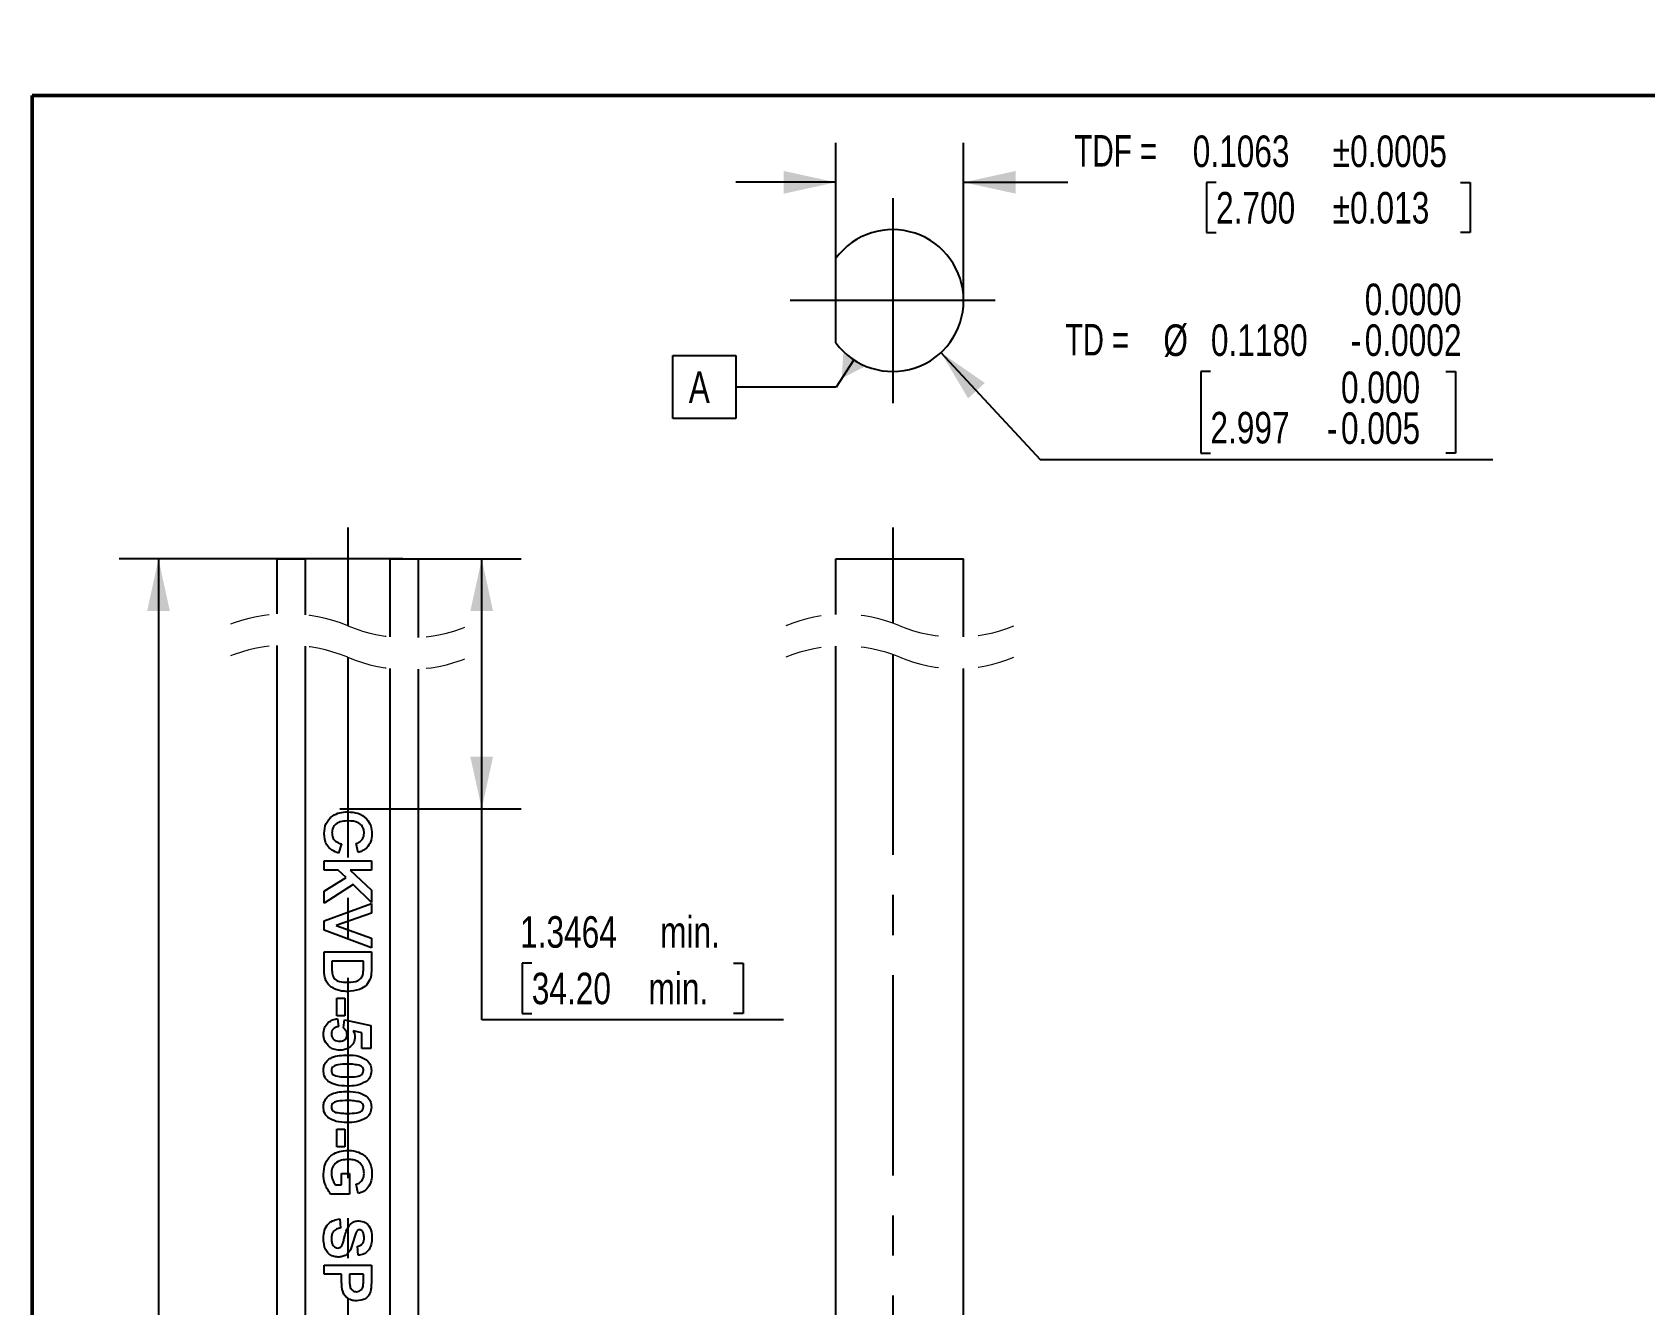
# Model space of a CAD drawing. Header units: inches. Extents: x 0 to 12, y -67262 to 67276.
# Drawn here: x 0.394 to 4.419, y 4.856 to 8.032 of the extents above; entities that cross this region are included whole.
import ezdxf

# ---------------------------------------------------------------- set-up
doc = ezdxf.new("R2010")
doc.units = ezdxf.units.IN
doc.header["$MEASUREMENT"] = 0
doc.linetypes.add('CENTERX2', pattern=[0.8, 0.5, -0.1, 0.1, -0.1])
doc.linetypes.add('HIDDEN', pattern=[0.075, 0.05, -0.025])
doc.layers.add('FORMAT', color=7, linetype='Continuous')
doc.styles.add('SLDTEXTSTYLE0', font='TXT', dxfattribs={"width": 0.75})
doc.styles.add('SLDTEXTSTYLE2', font='TXT', dxfattribs={"width": 0.6875})
doc.styles.add('SLDTEXTSTYLE3', font='TXT', dxfattribs={"width": 0.7})
doc.dimstyles.new('SLDDIMSTYLE0', dxfattribs={"dimtxt": 0.07874, "dimasz": 0.13, "dimexe": 0, "dimexo": 0.0625, "dimgap": 0.019685, "dimtad": 0, "dimtih": 1, "dimtoh": 1, "dimdec": 4, "dimlfac": 0.333333, "dimrnd": 1e-09, "dimzin": 12, "dimdsep": 46, "dimtxsty": 'SLDTEXTSTYLE0', "dimsah": 1, "dimcen": 0.09, "dimadec": 0, "dimazin": 3, "dimtfac": 1, "dimtdec": 4, "dimtofl": 0, "dimtmove": 0, "dimatfit": 3, "dimfxl": 1, "dimfrac": 2, "dimtolj": 1, "dimarcsym": 0})
doc.dimstyles.new('SLDDIMSTYLE1', dxfattribs={"dimtxt": 0.07874, "dimasz": 0.13, "dimexe": 0, "dimexo": 0.0625, "dimgap": 0.019685, "dimtad": 0, "dimdec": 3, "dimlfac": 0.333333, "dimrnd": 1e-09, "dimzin": 12, "dimdsep": 46, "dimtxsty": 'SLDTEXTSTYLE0', "dimsah": 1, "dimcen": 0.09, "dimadec": 0, "dimazin": 3, "dimtol": 1, "dimtp": 0.005, "dimtm": 0.005, "dimtfac": 1, "dimtdec": 3, "dimtofl": 0, "dimtmove": 0, "dimatfit": 3, "dimfxl": 1, "dimfrac": 2, "dimtolj": 1, "dimarcsym": 0})
doc.dimstyles.new('SLDDIMSTYLE5', dxfattribs={"dimtxt": 0.07874, "dimasz": 0.13, "dimexe": 0, "dimexo": 0.0625, "dimgap": 0.019685, "dimtad": 0, "dimdec": 4, "dimlfac": 0.333333, "dimrnd": 1e-09, "dimdsep": 46, "dimtxsty": 'SLDTEXTSTYLE0', "dimsah": 1, "dimcen": 0.09, "dimadec": 0, "dimazin": 2, "dimtol": 1, "dimtp": 0.0005, "dimtm": 0.0005, "dimtfac": 1, "dimtdec": 4, "dimtmove": 0, "dimatfit": 0, "dimfxl": 1, "dimfrac": 2, "dimtolj": 1, "dimarcsym": 0})
doc.dimstyles.new('SLDDIMSTYLE6', dxfattribs={"dimtxt": 0.07874, "dimasz": 0.13, "dimexe": 0, "dimexo": 0.0625, "dimgap": 0.019685, "dimtad": 0, "dimtih": 1, "dimtoh": 1, "dimdec": 4, "dimlfac": 0.333333, "dimrnd": 1e-09, "dimzin": 0, "dimdsep": 46, "dimtxsty": 'SLDTEXTSTYLE0', "dimsah": 1, "dimcen": 0, "dimadec": 0, "dimazin": 0, "dimtol": 1, "dimtm": 0.0002, "dimtfac": 1, "dimtdec": 4, "dimtofl": 0, "dimtmove": 0, "dimatfit": 3, "dimfxl": 1, "dimfrac": 2, "dimtolj": 1, "dimtzin": 0, "dimarcsym": 0})
doc.dimstyles.new('SLDDIMSTYLE7', dxfattribs={"dimtxt": 0.07874, "dimasz": 0.13, "dimexe": 0, "dimexo": 0.0625, "dimgap": 0.019685, "dimtad": 0, "dimtih": 1, "dimtoh": 1, "dimdec": 4, "dimlfac": 0.022239, "dimzin": 12, "dimdsep": 46, "dimtxsty": 'SLDTEXTSTYLE0', "dimsah": 1, "dimcen": 0.09, "dimadec": 1, "dimazin": 3, "dimtfac": 1, "dimtdec": 1, "dimtofl": 0, "dimtmove": 0, "dimatfit": 3, "dimfxl": 1, "dimfrac": 2, "dimtolj": 1, "dimtzin": 12, "dimarcsym": 0})
doc.dimstyles.new('SLDDIMSTYLE9', dxfattribs={"dimtxt": 0.07874, "dimasz": 0.13, "dimexe": 0, "dimexo": 0.0625, "dimgap": 0.019685, "dimtad": 0, "dimdec": 4, "dimlfac": 0.022239, "dimzin": 12, "dimdsep": 46, "dimtxsty": 'SLDTEXTSTYLE0', "dimsah": 1, "dimcen": 0.09, "dimadec": 1, "dimazin": 3, "dimtfac": 1, "dimtdec": 1, "dimtofl": 0, "dimtmove": 0, "dimatfit": 3, "dimfxl": 1, "dimfrac": 2, "dimtolj": 1, "dimtzin": 12, "dimarcsym": 0})

# ---------------------------------------------------------------- blocks, each defined once
blk = doc.blocks.new('SW_BROKEN_VIEW_0')
at = {"color": 0, "linetype": 'CENTERX2'}
for p, q in [((0, 0.3242), (0, 0.0787)), ((0, 0), (0, -5.3937))]:
    blk.add_line(p, q, dxfattribs=at)
blk = doc.blocks.new('_D')
at = {"layer": 'FORMAT'}
for p, q in [((1.3263, 6.7172), (1.614, 6.7172)), ((1.5156, 6.0936), (1.5156, 6.7172)), ((1.1614, 6.0936), (1.614, 6.0936)), ((1.5156, 5.5671), (1.5156, 6.0936)), ((1.6405, 5.7081), (1.6165, 5.7081)), ((1.6165, 5.7081), (1.6165, 5.5831)), ((2.1439, 5.7081), (2.1679, 5.7081)), ((2.1679, 5.7081), (2.1679, 5.5831)), ((2.2689, 5.5671), (1.5156, 5.5671)), ((1.6165, 5.5831), (1.6405, 5.5831)), ((2.1679, 5.5831), (2.1439, 5.5831))]:
    blk.add_line(p, q, dxfattribs=at)
for points in [[(1.5156, 6.7172), (1.4872, 6.5872), (1.5439, 6.5872)], [(1.5156, 6.0936), (1.5439, 6.2236), (1.4872, 6.2236)]]:
    blk.add_solid(points, dxfattribs=at)
at = {"layer": 'FORMAT', "char_height": 0.07874, "attachment_point": 1, "style": 'SLDTEXTSTYLE0'}
for s, insert in [('1.3464', (1.6114, 5.8256)), ('min.', (1.961, 5.8256)), ('34.20', (1.6405, 5.6846)), ('min.', (1.9319, 5.6846))]:
    blk.add_mtext(s, dxfattribs=dict(at, insert=insert))
blk = doc.blocks.new('_D_1')
at = {"layer": 'FORMAT'}
for p, q in [((1.3187, 6.7172), (0.6104, 6.7172)), ((0.7088, 6.7172), (0.7088, 4.3845)), ((0.7094, 4.3206), (0.7094, 4.3446)), ((0.7094, 4.3446), (0.8344, 4.3446)), ((0.8344, 4.3446), (0.8344, 4.3206)), ((0.7094, 3.7684), (0.7094, 3.7444)), ((0.7094, 3.7444), (0.8344, 3.7444)), ((0.8344, 3.7444), (0.8344, 3.7684)), ((0.7088, 1.1568), (0.7088, 3.4895)), ((1.3187, 1.1568), (0.6104, 1.1568))]:
    blk.add_line(p, q, dxfattribs=at)
for points in [[(0.7088, 6.7172), (0.6805, 6.5872), (0.7372, 6.5872)], [(0.7088, 1.1568), (0.7372, 1.2868), (0.6805, 1.2868)]]:
    blk.add_solid(points, dxfattribs=at)
at = {"layer": 'FORMAT', "char_height": 0.07874, "attachment_point": 1, "rotation": 90}
for s, insert, style in [('±0.005', (0.5919, 4.0307), 'SLDTEXTSTYLE0'), ('±0.13', (0.7329, 4.0598), 'SLDTEXTSTYLE0'), ('76.00', (0.7329, 3.7684), 'SLDTEXTSTYLE0'), ('2.992', (0.5919, 3.7393), 'SLDTEXTSTYLE0'), ('TL =', (0.5907, 3.5054), 'SLDTEXTSTYLE2')]:
    blk.add_mtext(s, dxfattribs=dict(at, insert=insert, style=style))
blk = doc.blocks.new('SW_BROKEN_VIEW_1')
at = {"color": 0, "linetype": 'CENTERX2'}
for p, q in [((0, 0.3174), (0, 0.0787)), ((0, 0), (0, -5.4005))]:
    blk.add_line(p, q, dxfattribs=at)
blk = doc.blocks.new('_D_6')
at = {"layer": 'FORMAT'}
for p, q in [((2.3996, 7.3673), (2.3996, 7.7557)), ((2.7185, 7.363), (2.7185, 7.7557)), ((2.3996, 7.6573), (2.1496, 7.6573)), ((2.7185, 7.6573), (2.9788, 7.6573)), ((3.3485, 7.6567), (3.3245, 7.6567)), ((3.3245, 7.6567), (3.3245, 7.5317)), ((3.9588, 7.6567), (3.9828, 7.6567)), ((3.9828, 7.6567), (3.9828, 7.5317)), ((3.3245, 7.5317), (3.3485, 7.5317)), ((3.9828, 7.5317), (3.9588, 7.5317))]:
    blk.add_line(p, q, dxfattribs=at)
for points in [[(2.3996, 7.6573), (2.2696, 7.6857), (2.2696, 7.629)], [(2.7185, 7.6573), (2.8485, 7.629), (2.8485, 7.6857)]]:
    blk.add_solid(points, dxfattribs=at)
at = {"layer": 'FORMAT', "char_height": 0.07874, "attachment_point": 1}
for s, insert, style in [('TDF =', (2.9948, 7.7754), 'SLDTEXTSTYLE3'), ('0.1063', (3.2903, 7.7742), 'SLDTEXTSTYLE0'), ('±0.0005', (3.6398, 7.7742), 'SLDTEXTSTYLE0'), ('2.700', (3.3485, 7.6332), 'SLDTEXTSTYLE0'), ('±0.013', (3.6398, 7.6332), 'SLDTEXTSTYLE0')]:
    blk.add_mtext(s, dxfattribs=dict(at, insert=insert, style=style))
blk = doc.blocks.new('_D_7')
at = {"layer": 'FORMAT'}
for p, q in [((2.6619, 7.2325), (2.9097, 6.9656)), ((3.3344, 7.1852), (3.3104, 7.1852)), ((3.3104, 7.1852), (3.3104, 6.9816)), ((3.922, 7.1852), (3.946, 7.1852)), ((3.946, 7.1852), (3.946, 6.9816)), ((2.9097, 6.9656), (4.0396, 6.9656)), ((3.3104, 6.9816), (3.3344, 6.9816)), ((3.946, 6.9816), (3.922, 6.9816))]:
    blk.add_line(p, q, dxfattribs=at)
blk.add_solid([(2.6619, 7.2325), (2.7296, 7.1179), (2.7712, 7.1565)], dxfattribs=at)
at = {"layer": 'FORMAT', "attachment_point": 1}
for s, insert, char_height, style in [('0.0000', (3.7196, 7.4045), 0.07874, 'SLDTEXTSTYLE0'), ('TD =', (2.9722, 7.3039), 0.07874, 'SLDTEXTSTYLE2'), ('%%c', (3.2169, 7.3027), 0.07874, 'SLDTEXTSTYLE0'), ('0.1180', (3.3356, 7.3027), 0.07874, 'SLDTEXTSTYLE0'), ('0.0002', (3.7196, 7.3027), 0.07874, 'SLDTEXTSTYLE0'), ('-', (3.6847, 7.3027), 0.0787, 'SLDTEXTSTYLE0'), ('0.000', (3.6602, 7.1849), 0.07874, 'SLDTEXTSTYLE0'), ('2.997', (3.3344, 7.0843), 0.07874, 'SLDTEXTSTYLE0'), ('0.005', (3.6602, 7.0831), 0.07874, 'SLDTEXTSTYLE0'), ('-', (3.6253, 7.0831), 0.0787, 'SLDTEXTSTYLE0')]:
    blk.add_mtext(s, dxfattribs=dict(at, insert=insert, char_height=char_height, style=style))
blk = doc.blocks.new('SW_DATUMTAG_0')
at = {"layer": 'FORMAT', "color": 0}
for p, q in [((-0.0399, -0.0162), (-0.0399, 0.1412)), ((-0.0399, 0.1412), (0.1176, 0.1412)), ((0.1176, 0.1412), (0.1176, -0.0162)), ((0.4121, 0.1305), (0.3676, 0.0625)), ((0.3676, 0.0625), (0.1176, 0.0625)), ((0.1176, -0.0162), (-0.0399, -0.0162))]:
    blk.add_line(p, q, dxfattribs=at)
blk.add_solid([(0.3858, 0.1477), (0.4385, 0.1132), (0.3819, 0.0844)], dxfattribs=at)
at = {"layer": 'FORMAT', "color": 0, "insert": (0, 0.1015), "char_height": 0.0787, "attachment_point": 1, "style": 'SLDTEXTSTYLE0'}
blk.add_mtext('A', dxfattribs=at)
blk = doc.blocks.new('_D_8')
at = {"layer": 'FORMAT'}
for start, end in [(90.68228, 100), (80, 89.31772)]:
    blk.add_arc((5.9055, 0.1927), 6.6492, start, end, dxfattribs=at)
for points in [[(4.7509, 6.741), (4.8838, 6.7343), (4.8745, 6.7902)], [(7.0601, 6.741), (6.9365, 6.7902), (6.9273, 6.7343)]]:
    blk.add_solid(points, dxfattribs=at)
at = {"layer": 'FORMAT', "insert": (5.8263, 6.881), "char_height": 0.07874, "attachment_point": 1, "style": 'SLDTEXTSTYLE0'}
blk.add_mtext('20°', dxfattribs=at)
blk = doc.blocks.new('_D_10')
at = {"layer": 'FORMAT'}
for start, end in [(235, 264.14), (275.86, 305)]:
    blk.add_arc((5.9055, 5.9133), 0.7755, start, end, dxfattribs=at)
for points in [[(5.4607, 5.278), (5.5587, 5.1881), (5.5873, 5.2371)], [(6.3503, 5.278), (6.2237, 5.2371), (6.2523, 5.1881)]]:
    blk.add_solid(points, dxfattribs=at)
at = {"layer": 'FORMAT', "insert": (5.8263, 5.1768), "char_height": 0.07874, "attachment_point": 1, "style": 'SLDTEXTSTYLE0'}
blk.add_mtext('70°', dxfattribs=at)

msp = doc.modelspace()

# ---------------------------------------------------------------- linework, layer by layer
at = {"color": 7, "linetype": 'Continuous', "lineweight": 50}
for p, q in [((0.3937, 0.3937), (0.3937, 7.87402)), ((0.3937, 7.87402), (11.29921, 7.87402))]:
    msp.add_line(p, q, dxfattribs=at)
at = {"color": 7, "linetype": 'Continuous', "lineweight": 25}
for p, q in [((2.39961, 7.25641), (2.39961, 7.468)), ((1.0041, 6.7172), (1.0041, 6.57985)), ((1.0041, 6.7172), (1.0753, 6.7172)), ((1.0753, 6.7172), (1.0753, 6.5781)), ((1.2869, 6.7172), (1.0753, 6.7172)), ((1.2869, 6.52292), (1.2869, 6.7172)), ((1.2869, 6.7172), (1.3581, 6.7172)), ((1.3581, 6.52117), (1.3581, 6.7172)), ((2.39961, 6.57856), (2.39961, 6.7172)), ((2.39961, 6.7172), (2.71851, 6.7172)), ((2.71851, 6.52247), (2.71851, 6.7172)), ((1.0041, 6.50111), (1.0041, 1.82546)), ((1.0753, 6.49936), (1.0753, 1.88027)), ((2.39961, 1.88027), (2.39961, 6.49982)), ((1.2869, 1.88027), (1.2869, 6.44418)), ((1.3581, 1.82546), (1.3581, 6.44243)), ((2.71851, 2.13216), (2.71851, 6.44373)), ((1.16596, 6.00579), (1.15839, 5.98307)), ((1.20684, 5.98459), (1.2023, 6.0073)), ((1.12205, 5.96339), (1.24016, 5.96339)), ((1.12205, 5.94067), (1.12205, 5.96339)), ((1.24016, 5.96339), (1.24016, 5.94067)), ((1.15766, 5.94067), (1.12205, 5.94067)), ((1.12205, 5.88841), (1.17691, 5.92175)), ((1.17691, 5.92175), (1.15766, 5.94067)), ((1.18728, 5.94067), (1.24016, 5.89087)), ((1.24016, 5.94067), (1.18728, 5.94067)), ((1.19449, 5.90452), (1.12205, 5.85815)), ((1.12205, 5.85815), (1.12205, 5.88841)), ((1.24016, 5.85966), (1.19449, 5.90452)), ((1.24016, 5.89087), (1.24016, 5.85966)), ((1.12205, 5.81372), (1.24016, 5.85739)), ((1.24016, 5.85739), (1.24016, 5.8334)), ((1.12205, 5.79036), (1.12205, 5.81372)), ((1.24016, 5.8334), (1.15233, 5.80212)), ((1.15233, 5.80212), (1.24016, 5.77096)), ((1.24016, 5.74685), (1.12205, 5.79036)), ((1.24016, 5.77096), (1.24016, 5.74685)), ((1.12205, 5.73625), (1.24016, 5.73625)), ((1.12205, 5.69165), (1.12205, 5.73625)), ((1.24016, 5.73625), (1.24016, 5.69293)), ((1.14173, 5.71354), (1.14173, 5.69485)), ((1.22047, 5.71354), (1.14173, 5.71354)), ((1.22047, 5.7023), (1.22047, 5.71354)), ((1.15385, 5.62117), (1.17353, 5.62117)), ((1.15385, 5.57726), (1.15385, 5.62117)), ((1.17353, 5.62117), (1.17353, 5.57726)), ((1.17353, 5.57726), (1.15385, 5.57726)), ((1.15583, 5.56969), (1.15839, 5.55)), ((1.1705, 5.54683), (1.17329, 5.56666)), ((1.17329, 5.56666), (1.23864, 5.55303)), ((1.21593, 5.53481), (1.19485, 5.53945)), ((1.21593, 5.49549), (1.21593, 5.53481)), ((1.23864, 5.55303), (1.23864, 5.49549)), ((1.23864, 5.49549), (1.21593, 5.49549)), ((1.15385, 5.2941), (1.17353, 5.2941)), ((1.15385, 5.25018), (1.15385, 5.2941)), ((1.17353, 5.2941), (1.17353, 5.25018)), ((1.17353, 5.25018), (1.15385, 5.25018)), ((1.15056, 5.15479), (1.16596, 5.15479)), ((1.16596, 5.18356), (1.18565, 5.18356)), ((1.16596, 5.15479), (1.16596, 5.18356)), ((1.18565, 5.18356), (1.18565, 5.13207)), ((1.20684, 5.13359), (1.2023, 5.1563)), ((1.18565, 5.13207), (1.13818, 5.13207)), ((1.16142, 5.06999), (1.16293, 5.04728)), ((1.20684, 4.97914), (1.20533, 5.00185)), ((1.12205, 4.95491), (1.24016, 4.95491)), ((1.12205, 4.93219), (1.12205, 4.95491)), ((1.24016, 4.95491), (1.24016, 4.91712)), ((1.16596, 4.93219), (1.12205, 4.93219)), ((1.16596, 4.91665), (1.16596, 4.93219)), ((1.18565, 4.93219), (1.18565, 4.91857)), ((1.22047, 4.93219), (1.18565, 4.93219)), ((1.22047, 4.92018), (1.22047, 4.93219))]:
    msp.add_line(p, q, dxfattribs=at)
msp.add_arc((2.54151, 7.3622), 0.177, 216.70774, 143.29226, dxfattribs=at)
at = {"color": 7, "linetype": 'HIDDEN', "lineweight": 18}
for centre, radius, start, end in [((1.0301, 6.18811), 0.3926, 67.38014, 112.61986), ((2.41683, 6.20917), 0.36979, 67.38014, 112.61986), ((1.3321, 6.91291), 0.3926, 247.38014, 292.61986), ((2.70128, 6.89185), 0.36979, 247.38014, 292.61986), ((1.0301, 6.10937), 0.3926, 67.38014, 112.61986), ((2.41683, 6.13043), 0.36979, 67.38014, 112.61986), ((1.3321, 6.83417), 0.3926, 247.38014, 292.61986), ((2.70128, 6.81311), 0.36978, 247.38014, 292.61986)]:
    msp.add_arc(centre, radius, start, end, dxfattribs=at)
at = {"color": 7, "linetype": 'Continuous', "lineweight": 25}
for points, knots in [([(1.12205, 6.03217), (1.12297, 6.0406), (1.12481, 6.05745), (1.14113, 6.07586), (1.16103, 6.08494), (1.17423, 6.08567), (1.18084, 6.08604)], [0, 0, 0, 0, 0.2795755, 0.5587143, 0.7790484, 1, 1, 1, 1]), ([(1.18084, 6.08604), (1.18952, 6.08551), (1.20682, 6.08446), (1.22804, 6.07119), (1.24008, 6.05178), (1.24114, 6.03817), (1.24167, 6.03136)], [0, 0, 0, 0, 0.2806893, 0.5596481, 0.7795473, 1, 1, 1, 1]), ([(1.18257, 6.06333), (1.17718, 6.06315), (1.16645, 6.06278), (1.15193, 6.05733), (1.14301, 6.04584), (1.14216, 6.03734), (1.14173, 6.03309)], [0, 0, 0, 0, 0.2813456, 0.5605371, 0.7800832, 1, 1, 1, 1]), ([(1.22199, 6.03295), (1.22171, 6.03648), (1.22117, 6.04354), (1.21565, 6.05289), (1.20319, 6.0624), (1.19107, 6.06295), (1.18257, 6.06333)], [0, 0, 0, 0, 0.18714902, 0.37395773, 0.56072752, 1, 1, 1, 1]), ([(1.15839, 5.98307), (1.15255, 5.98519), (1.14088, 5.98941), (1.12475, 6.00609), (1.12307, 6.02229), (1.12205, 6.03217)], [0, 0, 0, 0, 0.2812752, 0.5613656, 1, 1, 1, 1]), ([(1.14173, 6.03309), (1.1421, 6.02937), (1.14284, 6.02194), (1.15111, 6.01068), (1.16033, 6.00764), (1.16596, 6.00579)], [0, 0, 0, 0, 0.2804736, 0.5604546, 1, 1, 1, 1]), ([(1.2023, 6.0073), (1.20544, 6.00835), (1.2117, 6.01044), (1.21811, 6.01738), (1.22152, 6.0252), (1.22183, 6.03037), (1.22199, 6.03295)], [0, 0, 0, 0, 0.2798281, 0.5592416, 0.7794988, 1, 1, 1, 1]), ([(1.24167, 6.03136), (1.24114, 6.02411), (1.2402, 6.01116), (1.23225, 6.00101), (1.22875, 5.99654)], [0, 0, 0, 0, 0.5599129, 1, 1, 1, 1]), ([(1.22875, 5.99654), (1.22508, 5.99353), (1.2185, 5.98816), (1.21041, 5.98568), (1.20684, 5.98459)], [0, 0, 0, 0, 0.5589598, 1, 1, 1, 1]), ([(1.12456, 5.67067), (1.12369, 5.67454), (1.12214, 5.68145), (1.12208, 5.68854), (1.12205, 5.69165)], [0, 0, 0, 0, 0.5595793, 1, 1, 1, 1]), ([(1.14173, 5.69485), (1.14173, 5.69201), (1.14173, 5.68694), (1.14252, 5.68193), (1.14287, 5.67973)], [0, 0, 0, 0, 0.5602156, 1, 1, 1, 1]), ([(1.14287, 5.67973), (1.14447, 5.67553), (1.14768, 5.66711), (1.16321, 5.66109), (1.17428, 5.66075), (1.18106, 5.66054)], [0, 0, 0, 0, 0.2781916, 0.558019, 1, 1, 1, 1]), ([(1.18106, 5.66054), (1.19024, 5.66077), (1.20303, 5.66109), (1.21618, 5.67153), (1.21829, 5.67835), (1.21934, 5.68176)], [0, 0, 0, 0, 0.55939082, 0.77950027, 1, 1, 1, 1]), ([(1.21934, 5.68176), (1.21975, 5.68559), (1.22049, 5.69241), (1.22048, 5.69928), (1.22047, 5.7023)], [0, 0, 0, 0, 0.5597539, 1, 1, 1, 1]), ([(1.24016, 5.69293), (1.24013, 5.68871), (1.24009, 5.68118), (1.23858, 5.67381), (1.23791, 5.67057)], [0, 0, 0, 0, 0.5602382, 1, 1, 1, 1]), ([(1.13397, 5.65401), (1.1317, 5.65684), (1.12765, 5.66189), (1.1255, 5.66798), (1.12456, 5.67067)], [0, 0, 0, 0, 0.5594378, 1, 1, 1, 1]), ([(1.15484, 5.64142), (1.15053, 5.64311), (1.14283, 5.64611), (1.13668, 5.6516), (1.13397, 5.65401)], [0, 0, 0, 0, 0.5600073, 1, 1, 1, 1]), ([(1.17997, 5.63783), (1.17519, 5.63794), (1.16666, 5.63815), (1.15845, 5.64042), (1.15484, 5.64142)], [0, 0, 0, 0, 0.5600546, 1, 1, 1, 1]), ([(1.23791, 5.67057), (1.23503, 5.66447), (1.22926, 5.65224), (1.20772, 5.63951), (1.1905, 5.63847), (1.17997, 5.63783)], [0, 0, 0, 0, 0.279087, 0.5594026, 1, 1, 1, 1]), ([(1.12053, 5.53103), (1.12099, 5.53647), (1.12191, 5.54733), (1.13124, 5.55997), (1.14326, 5.56734), (1.15164, 5.5689), (1.15583, 5.56969)], [0, 0, 0, 0, 0.2799484, 0.5590305, 0.7793308, 1, 1, 1, 1]), ([(1.13572, 5.49932), (1.13076, 5.50428), (1.12188, 5.51315), (1.12095, 5.52555), (1.12053, 5.53103)], [0, 0, 0, 0, 0.558353, 1, 1, 1, 1]), ([(1.15839, 5.55), (1.1558, 5.5495), (1.15061, 5.54849), (1.14468, 5.54391), (1.14086, 5.53817), (1.14043, 5.53404), (1.14022, 5.53197)], [0, 0, 0, 0, 0.2802996, 0.5599611, 0.7800423, 1, 1, 1, 1]), ([(1.14022, 5.53197), (1.14055, 5.52908), (1.14121, 5.52331), (1.14671, 5.51684), (1.1537, 5.514), (1.15823, 5.51377), (1.16049, 5.51366)], [0, 0, 0, 0, 0.2795726, 0.5586639, 0.7789234, 1, 1, 1, 1]), ([(1.16049, 5.51366), (1.16319, 5.51379), (1.16855, 5.51406), (1.17529, 5.51793), (1.17909, 5.52395), (1.17942, 5.52818), (1.17959, 5.53029)], [0, 0, 0, 0, 0.2808977, 0.5594604, 0.7794972, 1, 1, 1, 1]), ([(1.19927, 5.52488), (1.19854, 5.51952), (1.19707, 5.5088), (1.18617, 5.49763), (1.17361, 5.49172), (1.1652, 5.49121), (1.16099, 5.49095)], [0, 0, 0, 0, 0.2790069, 0.5586193, 0.7790735, 1, 1, 1, 1]), ([(1.17959, 5.53029), (1.17943, 5.53212), (1.1791, 5.53576), (1.1761, 5.54171), (1.17262, 5.54489), (1.1705, 5.54683)], [0, 0, 0, 0, 0.2799631, 0.5600652, 1, 1, 1, 1]), ([(1.19485, 5.53945), (1.19623, 5.53689), (1.19871, 5.53232), (1.1991, 5.52715), (1.19927, 5.52488)], [0, 0, 0, 0, 0.5598879, 1, 1, 1, 1]), ([(1.12053, 5.44022), (1.12075, 5.4436), (1.12118, 5.45035), (1.12538, 5.45976), (1.13203, 5.46751), (1.14359, 5.47472), (1.16037, 5.47827), (1.17381, 5.47865), (1.18053, 5.47883)], [0, 0, 0, 0, 0.1250478, 0.2499346, 0.3748988, 0.4997619, 0.7495179, 1, 1, 1, 1]), ([(1.16099, 5.49095), (1.15588, 5.49138), (1.14675, 5.49216), (1.13909, 5.49713), (1.13572, 5.49932)], [0, 0, 0, 0, 0.559534, 1, 1, 1, 1]), ([(1.18053, 5.47883), (1.19001, 5.47873), (1.20687, 5.47855), (1.22167, 5.47062), (1.22816, 5.46715)], [0, 0, 0, 0, 0.5614765, 1, 1, 1, 1]), ([(1.13253, 5.4133), (1.12857, 5.41759), (1.12149, 5.42529), (1.12083, 5.43564), (1.12053, 5.44022)], [0, 0, 0, 0, 0.558083, 1, 1, 1, 1]), ([(1.1803, 5.45612), (1.17235, 5.45611), (1.16045, 5.4561), (1.14651, 5.45246), (1.14087, 5.44625), (1.14044, 5.44223), (1.14022, 5.44022)], [0, 0, 0, 0, 0.5016655, 0.7512258, 0.8753635, 1, 1, 1, 1]), ([(1.14022, 5.44022), (1.14041, 5.43843), (1.14079, 5.43485), (1.14466, 5.42934), (1.1491, 5.4278), (1.15181, 5.42685)], [0, 0, 0, 0, 0.2802924, 0.5600172, 1, 1, 1, 1]), ([(1.20888, 5.45359), (1.20358, 5.4545), (1.19412, 5.45613), (1.18452, 5.45612), (1.1803, 5.45612)], [0, 0, 0, 0, 0.5595406, 1, 1, 1, 1]), ([(1.1803, 5.42432), (1.18826, 5.42433), (1.20018, 5.42434), (1.2141, 5.42802), (1.2198, 5.43418), (1.22025, 5.4382), (1.22047, 5.44022)], [0, 0, 0, 0, 0.5016633, 0.7512288, 0.8753414, 1, 1, 1, 1]), ([(1.22047, 5.44022), (1.22029, 5.44201), (1.21991, 5.4456), (1.21602, 5.4511), (1.21159, 5.45264), (1.20888, 5.45359)], [0, 0, 0, 0, 0.2803378, 0.5600256, 1, 1, 1, 1]), ([(1.24016, 5.44022), (1.23962, 5.43435), (1.23865, 5.42385), (1.23127, 5.41646), (1.22802, 5.4132)], [0, 0, 0, 0, 0.5595815, 1, 1, 1, 1]), ([(1.22816, 5.46715), (1.23212, 5.46285), (1.23921, 5.45515), (1.23987, 5.4448), (1.24016, 5.44022)], [0, 0, 0, 0, 0.5580642, 1, 1, 1, 1]), ([(1.1803, 5.40161), (1.1708, 5.40172), (1.1539, 5.40191), (1.13904, 5.40983), (1.13253, 5.4133)], [0, 0, 0, 0, 0.5615062, 1, 1, 1, 1]), ([(1.15181, 5.42685), (1.15709, 5.42594), (1.16652, 5.42431), (1.17608, 5.42432), (1.1803, 5.42432)], [0, 0, 0, 0, 0.55953696, 1, 1, 1, 1]), ([(1.22802, 5.4132), (1.21959, 5.40911), (1.20446, 5.40177), (1.18771, 5.40166), (1.1803, 5.40161)], [0, 0, 0, 0, 0.557569, 1, 1, 1, 1]), ([(1.12053, 5.34937), (1.12075, 5.35274), (1.12118, 5.3595), (1.12538, 5.3689), (1.13203, 5.37665), (1.14359, 5.38387), (1.16037, 5.38742), (1.17381, 5.38779), (1.18053, 5.38798)], [0, 0, 0, 0, 0.12504759, 0.24993456, 0.37489896, 0.49976195, 0.74951784, 1, 1, 1, 1]), ([(1.1803, 5.36527), (1.17235, 5.36526), (1.16045, 5.36524), (1.14651, 5.36161), (1.14087, 5.3554), (1.14044, 5.35138), (1.14022, 5.34937)], [0, 0, 0, 0, 0.5016654, 0.7512257, 0.8753632, 1, 1, 1, 1]), ([(1.20888, 5.36273), (1.20358, 5.36364), (1.19412, 5.36527), (1.18452, 5.36527), (1.1803, 5.36527)], [0, 0, 0, 0, 0.5595406, 1, 1, 1, 1]), ([(1.18053, 5.38798), (1.19001, 5.38788), (1.20687, 5.3877), (1.22167, 5.37977), (1.22816, 5.37629)], [0, 0, 0, 0, 0.5614765, 1, 1, 1, 1]), ([(1.22047, 5.34937), (1.22029, 5.35116), (1.21991, 5.35474), (1.21602, 5.36024), (1.21159, 5.36179), (1.20888, 5.36273)], [0, 0, 0, 0, 0.2803371, 0.5600262, 1, 1, 1, 1]), ([(1.22816, 5.37629), (1.23212, 5.372), (1.23921, 5.3643), (1.23987, 5.35394), (1.24016, 5.34937)], [0, 0, 0, 0, 0.55806402, 1, 1, 1, 1]), ([(1.13253, 5.32244), (1.12857, 5.32674), (1.12149, 5.33444), (1.12083, 5.34479), (1.12053, 5.34937)], [0, 0, 0, 0, 0.5580826, 1, 1, 1, 1]), ([(1.1803, 5.31075), (1.1708, 5.31086), (1.1539, 5.31106), (1.13904, 5.31897), (1.13253, 5.32244)], [0, 0, 0, 0, 0.5615062, 1, 1, 1, 1]), ([(1.14022, 5.34937), (1.14041, 5.34757), (1.14079, 5.34399), (1.14466, 5.33849), (1.1491, 5.33694), (1.15181, 5.336)], [0, 0, 0, 0, 0.2802917, 0.5600172, 1, 1, 1, 1]), ([(1.15181, 5.336), (1.15709, 5.33509), (1.16652, 5.33346), (1.17608, 5.33346), (1.1803, 5.33347)], [0, 0, 0, 0, 0.559537, 1, 1, 1, 1]), ([(1.1803, 5.33347), (1.18826, 5.33347), (1.20018, 5.33348), (1.2141, 5.33717), (1.2198, 5.34333), (1.22025, 5.34735), (1.22047, 5.34937)], [0, 0, 0, 0, 0.5016633, 0.7512289, 0.8753416, 1, 1, 1, 1]), ([(1.22802, 5.32235), (1.21959, 5.31825), (1.20446, 5.31092), (1.18771, 5.3108), (1.1803, 5.31075)], [0, 0, 0, 0, 0.557569, 1, 1, 1, 1]), ([(1.24016, 5.34937), (1.23962, 5.34349), (1.23865, 5.333), (1.23127, 5.3256), (1.22802, 5.32235)], [0, 0, 0, 0, 0.55958114, 1, 1, 1, 1]), ([(1.12053, 5.18193), (1.12133, 5.19093), (1.12293, 5.20889), (1.13916, 5.22959), (1.16042, 5.23944), (1.17447, 5.24055), (1.1815, 5.2411)], [0, 0, 0, 0, 0.2800954, 0.5587428, 0.7791849, 1, 1, 1, 1]), ([(1.1815, 5.2411), (1.18762, 5.24072), (1.19985, 5.23997), (1.2158, 5.23333), (1.22833, 5.22349), (1.23333, 5.21524), (1.23583, 5.21112)], [0, 0, 0, 0, 0.2801444, 0.5599716, 0.7799439, 1, 1, 1, 1]), ([(1.18247, 5.21839), (1.17667, 5.21812), (1.1651, 5.21758), (1.15018, 5.21), (1.14144, 5.19725), (1.14062, 5.18813), (1.14022, 5.18356)], [0, 0, 0, 0, 0.2810265, 0.5600378, 0.7797771, 1, 1, 1, 1]), ([(1.22199, 5.18351), (1.22146, 5.18915), (1.2204, 5.20039), (1.20933, 5.21274), (1.19565, 5.21779), (1.18687, 5.21819), (1.18247, 5.21839)], [0, 0, 0, 0, 0.27980176, 0.55833112, 0.7788255, 1, 1, 1, 1]), ([(1.23583, 5.21112), (1.23779, 5.20609), (1.24131, 5.19709), (1.24156, 5.18745), (1.24167, 5.1832)], [0, 0, 0, 0, 0.55923252, 1, 1, 1, 1]), ([(1.13818, 5.13207), (1.13261, 5.14061), (1.12265, 5.15587), (1.12118, 5.17395), (1.12053, 5.18193)], [0, 0, 0, 0, 0.5589639, 1, 1, 1, 1]), ([(1.14022, 5.18356), (1.14095, 5.17774), (1.14225, 5.16734), (1.14802, 5.15863), (1.15056, 5.15479)], [0, 0, 0, 0, 0.5591086, 1, 1, 1, 1]), ([(1.2023, 5.1563), (1.2055, 5.15752), (1.21188, 5.15994), (1.2183, 5.16731), (1.22157, 5.1755), (1.22185, 5.18084), (1.22199, 5.18351)], [0, 0, 0, 0, 0.279835, 0.5592481, 0.7794504, 1, 1, 1, 1]), ([(1.24167, 5.1832), (1.24138, 5.17699), (1.2408, 5.16459), (1.23328, 5.14848), (1.22092, 5.13777), (1.21154, 5.13498), (1.20684, 5.13359)], [0, 0, 0, 0, 0.280674, 0.5598602, 0.7797591, 1, 1, 1, 1]), ([(1.12053, 5.02158), (1.12087, 5.02823), (1.12155, 5.04146), (1.13116, 5.05817), (1.14602, 5.06729), (1.15628, 5.06909), (1.16142, 5.06999)], [0, 0, 0, 0, 0.2807114, 0.55933148, 0.77928936, 1, 1, 1, 1]), ([(1.16293, 5.04728), (1.15942, 5.04644), (1.15242, 5.04478), (1.14435, 5.03814), (1.14067, 5.02944), (1.14037, 5.02379), (1.14022, 5.02097)], [0, 0, 0, 0, 0.28057628, 0.55919947, 0.77925086, 1, 1, 1, 1]), ([(1.2036, 5.03923), (1.2009, 5.03251), (1.19548, 5.01904), (1.19181, 5.0012), (1.18551, 4.98794), (1.17775, 4.98003), (1.16769, 4.97519), (1.1604, 4.97479), (1.15676, 4.97459)], [0, 0, 0, 0, 0.2494229, 0.5000531, 0.6252031, 0.7501425, 0.8749182, 1, 1, 1, 1]), ([(1.17391, 5.02754), (1.17527, 5.03295), (1.17771, 5.04258), (1.18312, 5.05089), (1.1855, 5.05454)], [0, 0, 0, 0, 0.56076847, 1, 1, 1, 1]), ([(1.1855, 5.05454), (1.18927, 5.05802), (1.196, 5.06423), (1.20506, 5.06508), (1.20904, 5.06545)], [0, 0, 0, 0, 0.5592667, 1, 1, 1, 1]), ([(1.21063, 5.04273), (1.20909, 5.04251), (1.20634, 5.04211), (1.20444, 5.04011), (1.2036, 5.03923)], [0, 0, 0, 0, 0.5584801, 1, 1, 1, 1]), ([(1.20904, 5.06545), (1.21462, 5.06454), (1.22578, 5.06273), (1.23991, 5.04673), (1.241, 5.03223), (1.24167, 5.02336)], [0, 0, 0, 0, 0.2797322, 0.559373, 1, 1, 1, 1]), ([(1.2178, 5.03902), (1.21671, 5.04021), (1.21475, 5.04235), (1.21189, 5.04262), (1.21063, 5.04273)], [0, 0, 0, 0, 0.5587594, 1, 1, 1, 1]), ([(1.22199, 5.02307), (1.22189, 5.02625), (1.22171, 5.03191), (1.21899, 5.03685), (1.2178, 5.03902)], [0, 0, 0, 0, 0.5605461, 1, 1, 1, 1]), ([(1.15676, 4.97459), (1.1526, 4.97505), (1.14429, 4.97595), (1.13336, 4.98263), (1.12202, 4.99725), (1.12115, 5.01155), (1.12053, 5.02158)], [0, 0, 0, 0, 0.1869621, 0.3739971, 0.5609493, 1, 1, 1, 1]), ([(1.14022, 5.02097), (1.14034, 5.01797), (1.14058, 5.01198), (1.14379, 5.00413), (1.14947, 4.99846), (1.15417, 4.99769), (1.15652, 4.99731)], [0, 0, 0, 0, 0.2812291, 0.561007, 0.7810987, 1, 1, 1, 1]), ([(1.15652, 4.99731), (1.1582, 4.99748), (1.16155, 4.99783), (1.16625, 5.00193), (1.16782, 5.00593), (1.16878, 5.00838)], [0, 0, 0, 0, 0.2797724, 0.5591502, 1, 1, 1, 1]), ([(1.16878, 5.00838), (1.1698, 5.01194), (1.17163, 5.01829), (1.17321, 5.02472), (1.17391, 5.02754)], [0, 0, 0, 0, 0.5599578, 1, 1, 1, 1]), ([(1.20533, 5.00185), (1.2081, 5.00245), (1.21362, 5.00365), (1.22138, 5.01107), (1.22176, 5.01851), (1.22199, 5.02307)], [0, 0, 0, 0, 0.2816132, 0.5602377, 1, 1, 1, 1]), ([(1.24167, 5.02336), (1.24142, 5.01742), (1.2409, 5.00559), (1.23352, 4.99021), (1.22081, 4.98082), (1.2115, 4.9797), (1.20684, 4.97914)], [0, 0, 0, 0, 0.2810093, 0.5600994, 0.7798204, 1, 1, 1, 1]), ([(1.16766, 4.8919), (1.16706, 4.8965), (1.16599, 4.90472), (1.16597, 4.913), (1.16596, 4.91665)], [0, 0, 0, 0, 0.5598118, 1, 1, 1, 1]), ([(1.18565, 4.91857), (1.1857, 4.91525), (1.1858, 4.90863), (1.18655, 4.90017), (1.18986, 4.89427), (1.19354, 4.89082), (1.19815, 4.88864), (1.20149, 4.8884), (1.20315, 4.88828)], [0, 0, 0, 0, 0.250518, 0.5003182, 0.6253131, 0.7501536, 0.8750545, 1, 1, 1, 1]), ([(1.21964, 4.90224), (1.21995, 4.90558), (1.22049, 4.91155), (1.22048, 4.91754), (1.22047, 4.92018)], [0, 0, 0, 0, 0.55983256, 1, 1, 1, 1]), ([(1.24016, 4.91712), (1.24019, 4.91187), (1.24024, 4.90248), (1.23893, 4.89319), (1.23836, 4.88911)], [0, 0, 0, 0, 0.560342, 1, 1, 1, 1]), ([(1.20351, 4.86557), (1.19898, 4.86584), (1.18992, 4.86639), (1.17869, 4.87282), (1.17107, 4.8818), (1.1688, 4.88853), (1.16766, 4.8919)], [0, 0, 0, 0, 0.2803128, 0.5598741, 0.7798992, 1, 1, 1, 1]), ([(1.20315, 4.88828), (1.20537, 4.88847), (1.20981, 4.88885), (1.21498, 4.89254), (1.21837, 4.89717), (1.21922, 4.90055), (1.21964, 4.90224)], [0, 0, 0, 0, 0.2798625, 0.55906938, 0.7794278, 1, 1, 1, 1]), ([(1.23836, 4.88911), (1.23673, 4.88519), (1.23346, 4.87733), (1.22121, 4.86735), (1.21021, 4.86624), (1.20351, 4.86557)], [0, 0, 0, 0, 0.2800822, 0.5607793, 1, 1, 1, 1])]:
    msp.add_open_spline(points, degree=3, knots=knots, dxfattribs=at)
at = {"layer": 'FORMAT'}
for p, q in [((2.54151, 7.61794), (2.54151, 7.10646)), ((2.79725, 7.3622), (2.28576, 7.3622))]:
    msp.add_line(p, q, dxfattribs=at)

# ---------------------------------------------------------------- block references
at = {"color": 7, "linetype": 'Continuous'}
for name, p in [('SW_BROKEN_VIEW_0', (1.1811, 6.47177)), ('SW_BROKEN_VIEW_1', (2.54151, 6.47857))]:
    msp.add_blockref(name, p, dxfattribs=at)
at = {"layer": 'FORMAT'}
msp.add_blockref('SW_DATUMTAG_0', (2.0323, 7.08374), dxfattribs=at)

# ---------------------------------------------------------------- dimensions: what is measured, and where the dimension line sits
for base, line1, line2, dimstyle, picture, middle in [((6.52446, 6.81311), ((6.79134, 5.21654), (8.57621, 15.33902)), ((3.23481, 15.33902), (5.01968, 5.21654)), 'SLDDIMSTYLE7', '_D_8', (5.90551, 6.84198)), ((5.63481, 5.18658), ((5.76206, 5.70843), (1.45045, -0.44918)), ((10.36057, -0.44918), (6.04896, 5.70843)), 'SLDDIMSTYLE9', '_D_10', (5.90551, 5.1378))]:
    dim = msp.add_angular_dim_2l(base=base, line1=line1, line2=line2, dimstyle=dimstyle, dxfattribs=at)
    dim.commit()
    dim.dimension.update_dxf_attribs({"geometry": picture, "text_midpoint": middle, "dimtype": 162})
dim = msp.add_linear_dim(base=(2.39961, 7.65731), p1=(2.71851, 7.3622), p2=(2.39961, 7.54039), text='TDF = <>', dimstyle='SLDDIMSTYLE5', dxfattribs=at)
dim.commit()
dim.dimension.update_dxf_attribs({"geometry": '_D_6', "text_midpoint": (3.50591, 7.65731), "dimtype": 160})
dim = msp.add_diameter_dim_2p(p1=(2.42108, 7.49192), p2=(2.66193, 7.23249), text='TD = <>', dimstyle='SLDDIMSTYLE6', dxfattribs=at)
dim.commit()
dim.dimension.update_dxf_attribs({"geometry": '_D_7', "text_midpoint": (3.50591, 7.1852), "dimtype": 163})
for base, p1, p2, text, dimstyle, picture, middle in [((0.70883, 6.7172), (1.3581, 1.15681), (1.3581, 6.7172), 'TL = 2.992 max.', 'SLDDIMSTYLE1', '_D_1', (0.70883, 3.93701)), ((1.51558, 6.7172), (1.12205, 6.09361), (1.2869, 6.7172), '1.3464 min. min. ', 'SLDDIMSTYLE0', '_D', (1.51558, 5.70866))]:
    dim = msp.add_linear_dim(base=base, p1=p1, p2=p2, angle=90, text=text, dimstyle=dimstyle, dxfattribs=at)
    dim.commit()
    dim.dimension.update_dxf_attribs({"geometry": picture, "text_midpoint": middle, "dimtype": 160})

doc.saveas('drawing.dxf')
